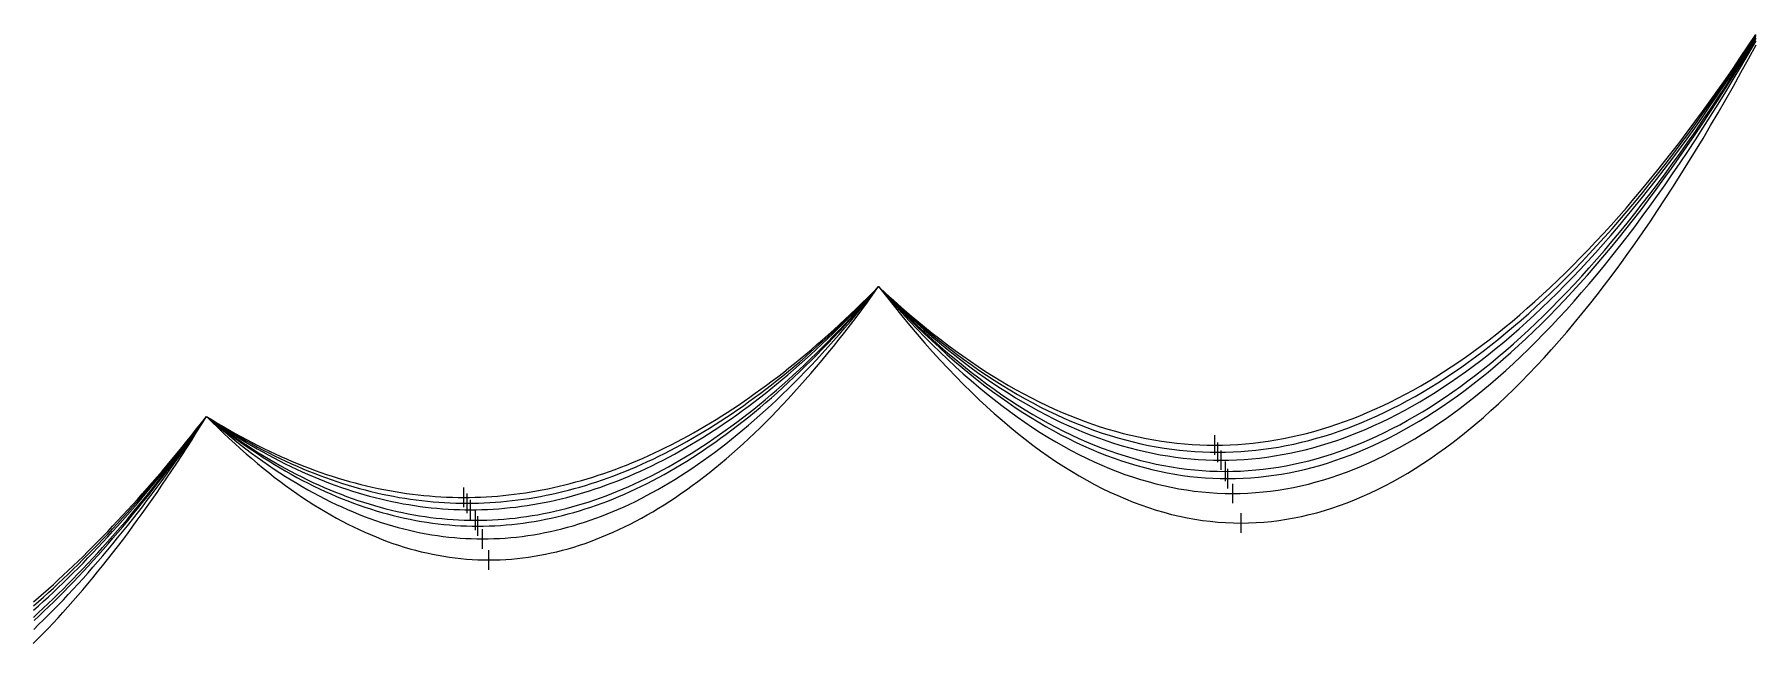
# Model space of a CAD drawing. Header units: metres. Extents: x -87 to 28195, y -4474 to 524.
# Drawn here: x 24665 to 25540, y -3491 to -3181 of the extents above; entities that cross this region are included whole.
import ezdxf

# ---------------------------------------------------------------- set-up
doc = ezdxf.new("R2010")
doc.units = ezdxf.units.M
for name, color, linetype in [('CATENARIES_-10_bare', 7, 'Continuous'), ('CATENARIES_-10_ICE', 7, 'Continuous'), ('CATENARIES_-19_bare', 7, 'Continuous'), ('CATENARIES_-19_HEAVY_ICE', 7, 'Continuous'), ('CATENARIES_0', 7, 'Continuous'), ('CATENARIES_0_ICE', 7, 'Continuous'), ('CATENARIES_50_theoretical', 7, 'Continuous')]:
    doc.layers.add(name, color=color, linetype=linetype)

msp = doc.modelspace()

# ---------------------------------------------------------------- linework, layer by layer
at = {"layer": 'CATENARIES_-10_bare'}
for p, q in [((25268.31, -3398.8), (25268.31, -3388.8)), ((24885.73, -3424.75), (24885.73, -3414.75))]:
    msp.add_line(p, q, dxfattribs=at)
for points in [[(25095.39, -3309.4, 0), (25099.32, -3313.2, 0), (25103.25, -3316.9, 0), (25107.18, -3320.52, 0), (25111.11, -3324.06, 0), (25115.04, -3327.5, 0), (25118.97, -3330.86, 0), (25122.9, -3334.13, 0), (25126.83, -3337.32, 0), (25130.76, -3340.41, 0), (25134.69, -3343.42, 0), (25138.62, -3346.34, 0), (25142.55, -3349.18, 0), (25146.48, -3351.92, 0), (25150.41, -3354.58, 0), (25154.34, -3357.15, 0), (25158.27, -3359.64, 0), (25162.2, -3362.03, 0), (25166.13, -3364.34, 0), (25170.06, -3366.57, 0), (25173.99, -3368.7, 0), (25177.92, -3370.75, 0), (25181.85, -3372.71, 0), (25185.78, -3374.59, 0), (25189.71, -3376.37, 0), (25193.64, -3378.07, 0), (25197.57, -3379.68, 0), (25201.5, -3381.21, 0), (25205.43, -3382.65, 0), (25209.36, -3384, 0), (25213.29, -3385.26, 0), (25217.22, -3386.44, 0), (25221.15, -3387.53, 0), (25225.08, -3388.53, 0), (25229.01, -3389.44, 0), (25232.94, -3390.27, 0), (25236.87, -3391.01, 0), (25240.8, -3391.67, 0), (25244.73, -3392.23, 0), (25248.66, -3392.71, 0), (25252.59, -3393.1, 0), (25256.52, -3393.41, 0), (25260.45, -3393.63, 0), (25264.38, -3393.76, 0), (25268.31, -3393.8, 0), (25272.17, -3393.76, 0), (25276.03, -3393.63, 0), (25279.89, -3393.42, 0), (25283.75, -3393.13, 0), (25287.61, -3392.75, 0), (25291.48, -3392.29, 0), (25295.34, -3391.74, 0), (25299.2, -3391.11, 0), (25303.06, -3390.39, 0), (25306.92, -3389.59, 0), (25310.78, -3388.71, 0), (25314.64, -3387.74, 0), (25318.51, -3386.69, 0), (25322.37, -3385.56, 0), (25326.23, -3384.34, 0), (25330.09, -3383.03, 0), (25333.95, -3381.64, 0), (25337.81, -3380.17, 0), (25341.67, -3378.61, 0), (25345.54, -3376.97, 0), (25349.4, -3375.25, 0), (25353.26, -3373.44, 0), (25357.12, -3371.55, 0), (25360.98, -3369.57, 0), (25364.84, -3367.51, 0), (25368.71, -3365.36, 0), (25372.57, -3363.13, 0), (25376.43, -3360.82, 0), (25380.29, -3358.42, 0), (25384.15, -3355.93, 0), (25388.01, -3353.37, 0), (25391.87, -3350.72, 0), (25395.74, -3347.98, 0), (25399.6, -3345.16, 0), (25403.46, -3342.25, 0), (25407.32, -3339.27, 0), (25411.18, -3336.19, 0), (25415.04, -3333.03, 0), (25418.91, -3329.79, 0), (25422.77, -3326.47, 0), (25426.63, -3323.05, 0), (25430.49, -3319.56, 0), (25434.35, -3315.98, 0), (25438.21, -3312.31, 0), (25442.07, -3308.57, 0), (25445.94, -3304.73, 0), (25449.8, -3300.81, 0), (25453.66, -3296.81, 0), (25457.52, -3292.72, 0), (25461.38, -3288.55, 0), (25465.24, -3284.3, 0), (25469.11, -3279.95, 0), (25472.97, -3275.53, 0), (25476.83, -3271.02, 0), (25480.69, -3266.42, 0), (25484.55, -3261.74, 0), (25488.41, -3256.98, 0), (25492.27, -3252.13, 0), (25496.14, -3247.2, 0), (25500, -3242.18, 0), (25503.86, -3237.07, 0), (25507.72, -3231.89, 0), (25511.58, -3226.61, 0), (25515.44, -3221.25, 0), (25519.3, -3215.81, 0), (25523.17, -3210.28, 0), (25527.03, -3204.67, 0), (25530.89, -3198.97, 0), (25534.75, -3193.19, 0), (25538.61, -3187.32, 0), (25542.47, -3181.37, 0)], [(24752.92, -3375.5, 0), (24755.81, -3377.4, 0), (24758.69, -3379.27, 0), (24761.58, -3381.09, 0), (24764.47, -3382.86, 0), (24767.36, -3384.6, 0), (24770.24, -3386.29, 0), (24773.13, -3387.95, 0), (24776.02, -3389.56, 0), (24778.9, -3391.13, 0), (24781.79, -3392.65, 0), (24784.68, -3394.14, 0), (24787.57, -3395.58, 0), (24790.45, -3396.98, 0), (24793.34, -3398.34, 0), (24796.23, -3399.66, 0), (24799.11, -3400.93, 0), (24802, -3402.17, 0), (24804.89, -3403.36, 0), (24807.77, -3404.51, 0), (24810.66, -3405.62, 0), (24813.55, -3406.68, 0), (24816.44, -3407.71, 0), (24819.32, -3408.69, 0), (24822.21, -3409.63, 0), (24825.1, -3410.53, 0), (24827.98, -3411.39, 0), (24830.87, -3412.2, 0), (24833.76, -3412.98, 0), (24836.65, -3413.71, 0), (24839.53, -3414.4, 0), (24842.42, -3415.05, 0), (24845.31, -3415.65, 0), (24848.19, -3416.22, 0), (24851.08, -3416.74, 0), (24853.97, -3417.22, 0), (24856.86, -3417.66, 0), (24859.74, -3418.06, 0), (24862.63, -3418.41, 0), (24865.52, -3418.73, 0), (24868.4, -3419, 0), (24871.29, -3419.23, 0), (24874.18, -3419.42, 0), (24877.06, -3419.56, 0), (24879.95, -3419.67, 0), (24882.84, -3419.73, 0), (24885.73, -3419.75, 0), (24888.6, -3419.73, 0), (24891.47, -3419.67, 0), (24894.34, -3419.57, 0), (24897.21, -3419.42, 0), (24900.09, -3419.23, 0), (24902.96, -3419.01, 0), (24905.83, -3418.74, 0), (24908.7, -3418.43, 0), (24911.58, -3418.08, 0), (24914.45, -3417.68, 0), (24917.32, -3417.25, 0), (24920.19, -3416.77, 0), (24923.06, -3416.26, 0), (24925.94, -3415.7, 0), (24928.81, -3415.1, 0), (24931.68, -3414.46, 0), (24934.55, -3413.77, 0), (24937.42, -3413.05, 0), (24940.3, -3412.28, 0), (24943.17, -3411.48, 0), (24946.04, -3410.63, 0), (24948.91, -3409.74, 0), (24951.78, -3408.81, 0), (24954.66, -3407.83, 0), (24957.53, -3406.82, 0), (24960.4, -3405.76, 0), (24963.27, -3404.67, 0), (24966.15, -3403.53, 0), (24969.02, -3402.35, 0), (24971.89, -3401.13, 0), (24974.76, -3399.87, 0), (24977.63, -3398.56, 0), (24980.51, -3397.22, 0), (24983.38, -3395.83, 0), (24986.25, -3394.4, 0), (24989.12, -3392.93, 0), (24991.99, -3391.42, 0), (24994.87, -3389.87, 0), (24997.74, -3388.28, 0), (25000.61, -3386.64, 0), (25003.48, -3384.96, 0), (25006.35, -3383.25, 0), (25009.23, -3381.49, 0), (25012.1, -3379.68, 0), (25014.97, -3377.84, 0), (25017.84, -3375.96, 0), (25020.72, -3374.03, 0), (25023.59, -3372.07, 0), (25026.46, -3370.06, 0), (25029.33, -3368.01, 0), (25032.2, -3365.92, 0), (25035.08, -3363.78, 0), (25037.95, -3361.61, 0), (25040.82, -3359.39, 0), (25043.69, -3357.14, 0), (25046.56, -3354.84, 0), (25049.44, -3352.5, 0), (25052.31, -3350.11, 0), (25055.18, -3347.69, 0), (25058.05, -3345.23, 0), (25060.92, -3342.72, 0), (25063.8, -3340.17, 0), (25066.67, -3337.58, 0), (25069.54, -3334.95, 0), (25072.41, -3332.28, 0), (25075.29, -3329.56, 0), (25078.16, -3326.81, 0), (25081.03, -3324.01, 0), (25083.9, -3321.17, 0), (25086.77, -3318.29, 0), (25089.65, -3315.37, 0), (25092.52, -3312.41, 0), (25095.39, -3309.4, 0)], [(24664.79, -3471.99, 0), (24667.31, -3469.77, 0), (24669.82, -3467.53, 0), (24672.34, -3465.25, 0), (24674.86, -3462.94, 0), (24677.38, -3460.6, 0), (24679.9, -3458.23, 0), (24682.41, -3455.82, 0), (24684.93, -3453.39, 0), (24687.45, -3450.92, 0), (24689.97, -3448.42, 0), (24692.49, -3445.88, 0), (24695.01, -3443.32, 0), (24697.52, -3440.72, 0), (24700.04, -3438.09, 0), (24702.56, -3435.43, 0), (24705.08, -3432.74, 0), (24707.6, -3430.02, 0), (24710.11, -3427.26, 0), (24712.63, -3424.47, 0), (24715.15, -3421.65, 0), (24717.67, -3418.8, 0), (24720.19, -3415.91, 0), (24722.7, -3413, 0), (24725.22, -3410.05, 0), (24727.74, -3407.07, 0), (24730.26, -3404.06, 0), (24732.78, -3401.01, 0), (24735.29, -3397.93, 0), (24737.81, -3394.83, 0), (24740.33, -3391.68, 0), (24742.85, -3388.51, 0), (24745.37, -3385.31, 0), (24747.88, -3382.07, 0), (24750.4, -3378.8, 0), (24752.92, -3375.5, 0)]]:
    msp.add_polyline3d(points, dxfattribs=at)
at = {"layer": 'CATENARIES_-10_ICE'}
for p, q in [((25272.06, -3408.53), (25272.06, -3398.53)), ((24889.95, -3433.42), (24889.95, -3423.42))]:
    msp.add_line(p, q, dxfattribs=at)
for points in [[(25095.39, -3309.4, 0), (25099.32, -3313.54, 0), (25103.24, -3317.59, 0), (25107.17, -3321.54, 0), (25111.09, -3325.4, 0), (25115.02, -3329.17, 0), (25118.95, -3332.84, 0), (25122.87, -3336.43, 0), (25126.8, -3339.91, 0), (25130.72, -3343.31, 0), (25134.65, -3346.61, 0), (25138.58, -3349.82, 0), (25142.5, -3352.93, 0), (25146.43, -3355.95, 0), (25150.35, -3358.88, 0), (25154.28, -3361.72, 0), (25158.2, -3364.46, 0), (25162.13, -3367.11, 0), (25166.06, -3369.66, 0), (25169.98, -3372.13, 0), (25173.91, -3374.5, 0), (25177.83, -3376.77, 0), (25181.76, -3378.96, 0), (25185.69, -3381.05, 0), (25189.61, -3383.05, 0), (25193.54, -3384.95, 0), (25197.46, -3386.76, 0), (25201.39, -3388.48, 0), (25205.32, -3390.11, 0), (25209.24, -3391.64, 0), (25213.17, -3393.08, 0), (25217.09, -3394.43, 0), (25221.02, -3395.68, 0), (25224.95, -3396.84, 0), (25228.87, -3397.91, 0), (25232.8, -3398.89, 0), (25236.72, -3399.77, 0), (25240.65, -3400.56, 0), (25244.58, -3401.26, 0), (25248.5, -3401.86, 0), (25252.43, -3402.37, 0), (25256.35, -3402.79, 0), (25260.28, -3403.11, 0), (25264.21, -3403.34, 0), (25268.13, -3403.48, 0), (25272.06, -3403.53, 0), (25275.92, -3403.49, 0), (25279.78, -3403.35, 0), (25283.65, -3403.13, 0), (25287.51, -3402.81, 0), (25291.37, -3402.41, 0), (25295.24, -3401.91, 0), (25299.1, -3401.33, 0), (25302.96, -3400.65, 0), (25306.82, -3399.89, 0), (25310.69, -3399.03, 0), (25314.55, -3398.09, 0), (25318.41, -3397.06, 0), (25322.28, -3395.93, 0), (25326.14, -3394.72, 0), (25330, -3393.41, 0), (25333.87, -3392.02, 0), (25337.73, -3390.53, 0), (25341.59, -3388.96, 0), (25345.45, -3387.3, 0), (25349.32, -3385.54, 0), (25353.18, -3383.7, 0), (25357.04, -3381.76, 0), (25360.91, -3379.74, 0), (25364.77, -3377.62, 0), (25368.63, -3375.42, 0), (25372.5, -3373.13, 0), (25376.36, -3370.74, 0), (25380.22, -3368.27, 0), (25384.08, -3365.7, 0), (25387.95, -3363.05, 0), (25391.81, -3360.3, 0), (25395.67, -3357.47, 0), (25399.54, -3354.54, 0), (25403.4, -3351.53, 0), (25407.26, -3348.42, 0), (25411.13, -3345.22, 0), (25414.99, -3341.94, 0), (25418.85, -3338.56, 0), (25422.71, -3335.09, 0), (25426.58, -3331.54, 0), (25430.44, -3327.89, 0), (25434.3, -3324.15, 0), (25438.17, -3320.32, 0), (25442.03, -3316.4, 0), (25445.89, -3312.4, 0), (25449.76, -3308.3, 0), (25453.62, -3304.11, 0), (25457.48, -3299.83, 0), (25461.34, -3295.46, 0), (25465.21, -3290.99, 0), (25469.07, -3286.44, 0), (25472.93, -3281.8, 0), (25476.8, -3277.07, 0), (25480.66, -3272.24, 0), (25484.52, -3267.33, 0), (25488.39, -3262.32, 0), (25492.25, -3257.23, 0), (25496.11, -3252.04, 0), (25499.97, -3246.77, 0), (25503.84, -3241.4, 0), (25507.7, -3235.94, 0), (25511.56, -3230.39, 0), (25515.43, -3224.75, 0), (25519.29, -3219.02, 0), (25523.15, -3213.2, 0), (25527.02, -3207.28, 0), (25530.88, -3201.28, 0), (25534.74, -3195.18, 0), (25538.6, -3189, 0), (25542.47, -3182.72, 0)], [(24752.92, -3375.5, 0), (24755.77, -3377.68, 0), (24758.63, -3379.82, 0), (24761.48, -3381.91, 0), (24764.34, -3383.96, 0), (24767.19, -3385.96, 0), (24770.05, -3387.91, 0), (24772.9, -3389.81, 0), (24775.76, -3391.68, 0), (24778.61, -3393.49, 0), (24781.47, -3395.26, 0), (24784.32, -3396.98, 0), (24787.18, -3398.66, 0), (24790.03, -3400.29, 0), (24792.89, -3401.88, 0), (24795.74, -3403.41, 0), (24798.6, -3404.91, 0), (24801.45, -3406.35, 0), (24804.31, -3407.75, 0), (24807.16, -3409.11, 0), (24810.02, -3410.42, 0), (24812.87, -3411.68, 0), (24815.73, -3412.9, 0), (24818.58, -3414.07, 0), (24821.44, -3415.2, 0), (24824.29, -3416.27, 0), (24827.15, -3417.31, 0), (24830, -3418.3, 0), (24832.85, -3419.24, 0), (24835.71, -3420.13, 0), (24838.56, -3420.98, 0), (24841.42, -3421.79, 0), (24844.27, -3422.54, 0), (24847.13, -3423.26, 0), (24849.98, -3423.92, 0), (24852.84, -3424.54, 0), (24855.69, -3425.11, 0), (24858.55, -3425.64, 0), (24861.4, -3426.13, 0), (24864.26, -3426.56, 0), (24867.11, -3426.95, 0), (24869.97, -3427.3, 0), (24872.82, -3427.59, 0), (24875.68, -3427.85, 0), (24878.53, -3428.05, 0), (24881.39, -3428.21, 0), (24884.24, -3428.33, 0), (24887.1, -3428.4, 0), (24889.95, -3428.42, 0), (24892.84, -3428.4, 0), (24895.74, -3428.33, 0), (24898.63, -3428.21, 0), (24901.53, -3428.04, 0), (24904.42, -3427.83, 0), (24907.31, -3427.57, 0), (24910.21, -3427.27, 0), (24913.1, -3426.91, 0), (24915.99, -3426.51, 0), (24918.89, -3426.06, 0), (24921.78, -3425.57, 0), (24924.67, -3425.02, 0), (24927.57, -3424.44, 0), (24930.46, -3423.8, 0), (24933.35, -3423.11, 0), (24936.25, -3422.38, 0), (24939.14, -3421.6, 0), (24942.03, -3420.78, 0), (24944.93, -3419.91, 0), (24947.82, -3418.99, 0), (24950.71, -3418.02, 0), (24953.61, -3417, 0), (24956.5, -3415.94, 0), (24959.4, -3414.83, 0), (24962.29, -3413.68, 0), (24965.18, -3412.48, 0), (24968.08, -3411.23, 0), (24970.97, -3409.93, 0), (24973.86, -3408.58, 0), (24976.76, -3407.19, 0), (24979.65, -3405.75, 0), (24982.54, -3404.27, 0), (24985.44, -3402.73, 0), (24988.33, -3401.15, 0), (24991.22, -3399.52, 0), (24994.12, -3397.85, 0), (24997.01, -3396.12, 0), (24999.9, -3394.35, 0), (25002.8, -3392.54, 0), (25005.69, -3390.67, 0), (25008.58, -3388.76, 0), (25011.48, -3386.8, 0), (25014.37, -3384.8, 0), (25017.27, -3382.74, 0), (25020.16, -3380.64, 0), (25023.05, -3378.49, 0), (25025.95, -3376.3, 0), (25028.84, -3374.06, 0), (25031.73, -3371.77, 0), (25034.63, -3369.43, 0), (25037.52, -3367.04, 0), (25040.41, -3364.61, 0), (25043.31, -3362.13, 0), (25046.2, -3359.6, 0), (25049.09, -3357.03, 0), (25051.99, -3354.41, 0), (25054.88, -3351.74, 0), (25057.77, -3349.02, 0), (25060.67, -3346.26, 0), (25063.56, -3343.45, 0), (25066.45, -3340.59, 0), (25069.35, -3337.69, 0), (25072.24, -3334.73, 0), (25075.14, -3331.73, 0), (25078.03, -3328.68, 0), (25080.92, -3325.59, 0), (25083.82, -3322.45, 0), (25086.71, -3319.26, 0), (25089.6, -3316.02, 0), (25092.5, -3312.73, 0), (25095.39, -3309.4, 0)], [(24664.68, -3477.88, 0), (24667.2, -3475.56, 0), (24669.73, -3473.22, 0), (24672.25, -3470.83, 0), (24674.77, -3468.41, 0), (24677.29, -3465.95, 0), (24679.81, -3463.46, 0), (24682.33, -3460.93, 0), (24684.85, -3458.37, 0), (24687.37, -3455.77, 0), (24689.89, -3453.13, 0), (24692.41, -3450.46, 0), (24694.94, -3447.75, 0), (24697.46, -3445.01, 0), (24699.98, -3442.22, 0), (24702.5, -3439.41, 0), (24705.02, -3436.56, 0), (24707.54, -3433.67, 0), (24710.06, -3430.74, 0), (24712.58, -3427.78, 0), (24715.1, -3424.78, 0), (24717.63, -3421.75, 0), (24720.15, -3418.68, 0), (24722.67, -3415.58, 0), (24725.19, -3412.44, 0), (24727.71, -3409.26, 0), (24730.23, -3406.05, 0), (24732.75, -3402.8, 0), (24735.27, -3399.51, 0), (24737.79, -3396.19, 0), (24740.31, -3392.83, 0), (24742.84, -3389.44, 0), (24745.36, -3386.01, 0), (24747.88, -3382.54, 0), (24750.4, -3379.04, 0), (24752.92, -3375.5, 0)]]:
    msp.add_polyline3d(points, dxfattribs=at)
at = {"layer": 'CATENARIES_-19_bare'}
for p, q in [((25266.76, -3395.16), (25266.76, -3385.16)), ((24884.01, -3421.77), (24884.01, -3411.77))]:
    msp.add_line(p, q, dxfattribs=at)
for points in [[(25095.39, -3309.4, 0), (25099.28, -3313.03, 0), (25103.18, -3316.58, 0), (25107.07, -3320.04, 0), (25110.97, -3323.42, 0), (25114.86, -3326.72, 0), (25118.76, -3329.93, 0), (25122.65, -3333.06, 0), (25126.55, -3336.11, 0), (25130.44, -3339.07, 0), (25134.34, -3341.95, 0), (25138.23, -3344.75, 0), (25142.13, -3347.46, 0), (25146.02, -3350.08, 0), (25149.92, -3352.63, 0), (25153.81, -3355.09, 0), (25157.7, -3357.47, 0), (25161.6, -3359.76, 0), (25165.49, -3361.97, 0), (25169.39, -3364.1, 0), (25173.28, -3366.14, 0), (25177.18, -3368.1, 0), (25181.07, -3369.98, 0), (25184.97, -3371.77, 0), (25188.86, -3373.48, 0), (25192.76, -3375.11, 0), (25196.65, -3376.65, 0), (25200.55, -3378.11, 0), (25204.44, -3379.48, 0), (25208.34, -3380.78, 0), (25212.23, -3381.99, 0), (25216.13, -3383.11, 0), (25220.02, -3384.15, 0), (25223.91, -3385.11, 0), (25227.81, -3385.99, 0), (25231.7, -3386.78, 0), (25235.6, -3387.49, 0), (25239.49, -3388.11, 0), (25243.39, -3388.66, 0), (25247.28, -3389.11, 0), (25251.18, -3389.49, 0), (25255.07, -3389.78, 0), (25258.97, -3389.99, 0), (25262.86, -3390.11, 0), (25266.76, -3390.16, 0), (25270.64, -3390.11, 0), (25274.52, -3389.99, 0), (25278.4, -3389.78, 0), (25282.28, -3389.49, 0), (25286.17, -3389.12, 0), (25290.05, -3388.67, 0), (25293.93, -3388.13, 0), (25297.81, -3387.51, 0), (25301.7, -3386.8, 0), (25305.58, -3386.01, 0), (25309.46, -3385.14, 0), (25313.34, -3384.19, 0), (25317.22, -3383.16, 0), (25321.11, -3382.04, 0), (25324.99, -3380.84, 0), (25328.87, -3379.55, 0), (25332.75, -3378.19, 0), (25336.64, -3376.74, 0), (25340.52, -3375.2, 0), (25344.4, -3373.59, 0), (25348.28, -3371.89, 0), (25352.16, -3370.11, 0), (25356.05, -3368.24, 0), (25359.93, -3366.3, 0), (25363.81, -3364.27, 0), (25367.69, -3362.15, 0), (25371.58, -3359.96, 0), (25375.46, -3357.68, 0), (25379.34, -3355.32, 0), (25383.22, -3352.87, 0), (25387.1, -3350.34, 0), (25390.99, -3347.73, 0), (25394.87, -3345.04, 0), (25398.75, -3342.26, 0), (25402.63, -3339.4, 0), (25406.51, -3336.46, 0), (25410.4, -3333.43, 0), (25414.28, -3330.32, 0), (25418.16, -3327.13, 0), (25422.04, -3323.85, 0), (25425.93, -3320.49, 0), (25429.81, -3317.05, 0), (25433.69, -3313.53, 0), (25437.57, -3309.92, 0), (25441.45, -3306.23, 0), (25445.34, -3302.45, 0), (25449.22, -3298.59, 0), (25453.1, -3294.65, 0), (25456.98, -3290.63, 0), (25460.87, -3286.52, 0), (25464.75, -3282.33, 0), (25468.63, -3278.06, 0), (25472.51, -3273.7, 0), (25476.39, -3269.26, 0), (25480.28, -3264.73, 0), (25484.16, -3260.12, 0), (25488.04, -3255.43, 0), (25491.92, -3250.66, 0), (25495.81, -3245.8, 0), (25499.69, -3240.86, 0), (25503.57, -3235.83, 0), (25507.45, -3230.73, 0), (25511.33, -3225.53, 0), (25515.22, -3220.26, 0), (25519.1, -3214.9, 0), (25522.98, -3209.45, 0), (25526.86, -3203.93, 0), (25530.74, -3198.32, 0), (25534.63, -3192.62, 0), (25538.51, -3186.85, 0), (25542.39, -3180.98, 0)], [(24752.92, -3375.5, 0), (24755.83, -3377.31, 0), (24758.75, -3379.09, 0), (24761.66, -3380.82, 0), (24764.57, -3382.51, 0), (24767.49, -3384.16, 0), (24770.4, -3385.77, 0), (24773.31, -3387.34, 0), (24776.22, -3388.87, 0), (24779.14, -3390.36, 0), (24782.05, -3391.81, 0), (24784.96, -3393.21, 0), (24787.88, -3394.58, 0), (24790.79, -3395.9, 0), (24793.7, -3397.19, 0), (24796.62, -3398.43, 0), (24799.53, -3399.63, 0), (24802.44, -3400.8, 0), (24805.35, -3401.92, 0), (24808.27, -3403, 0), (24811.18, -3404.04, 0), (24814.09, -3405.03, 0), (24817.01, -3405.99, 0), (24819.92, -3406.91, 0), (24822.83, -3407.79, 0), (24825.75, -3408.62, 0), (24828.66, -3409.42, 0), (24831.57, -3410.17, 0), (24834.49, -3410.88, 0), (24837.4, -3411.55, 0), (24840.31, -3412.19, 0), (24843.22, -3412.78, 0), (24846.14, -3413.33, 0), (24849.05, -3413.84, 0), (24851.96, -3414.31, 0), (24854.88, -3414.73, 0), (24857.79, -3415.12, 0), (24860.7, -3415.47, 0), (24863.62, -3415.77, 0), (24866.53, -3416.04, 0), (24869.44, -3416.26, 0), (24872.36, -3416.44, 0), (24875.27, -3416.59, 0), (24878.18, -3416.69, 0), (24881.09, -3416.75, 0), (24884.01, -3416.77, 0), (24886.86, -3416.75, 0), (24889.72, -3416.69, 0), (24892.58, -3416.59, 0), (24895.43, -3416.46, 0), (24898.29, -3416.28, 0), (24901.15, -3416.07, 0), (24904, -3415.81, 0), (24906.86, -3415.52, 0), (24909.72, -3415.18, 0), (24912.57, -3414.81, 0), (24915.43, -3414.4, 0), (24918.29, -3413.95, 0), (24921.14, -3413.46, 0), (24924, -3412.93, 0), (24926.86, -3412.36, 0), (24929.71, -3411.76, 0), (24932.57, -3411.11, 0), (24935.42, -3410.42, 0), (24938.28, -3409.7, 0), (24941.14, -3408.93, 0), (24943.99, -3408.13, 0), (24946.85, -3407.29, 0), (24949.71, -3406.41, 0), (24952.56, -3405.49, 0), (24955.42, -3404.53, 0), (24958.28, -3403.53, 0), (24961.13, -3402.49, 0), (24963.99, -3401.41, 0), (24966.85, -3400.29, 0), (24969.7, -3399.14, 0), (24972.56, -3397.94, 0), (24975.42, -3396.71, 0), (24978.27, -3395.43, 0), (24981.13, -3394.12, 0), (24983.99, -3392.77, 0), (24986.84, -3391.38, 0), (24989.7, -3389.95, 0), (24992.56, -3388.48, 0), (24995.41, -3386.97, 0), (24998.27, -3385.42, 0), (25001.12, -3383.83, 0), (25003.98, -3382.2, 0), (25006.84, -3380.54, 0), (25009.69, -3378.83, 0), (25012.55, -3377.09, 0), (25015.41, -3375.3, 0), (25018.26, -3373.48, 0), (25021.12, -3371.62, 0), (25023.98, -3369.72, 0), (25026.83, -3367.77, 0), (25029.69, -3365.79, 0), (25032.55, -3363.77, 0), (25035.4, -3361.72, 0), (25038.26, -3359.62, 0), (25041.12, -3357.48, 0), (25043.97, -3355.3, 0), (25046.83, -3353.09, 0), (25049.69, -3350.83, 0), (25052.54, -3348.54, 0), (25055.4, -3346.2, 0), (25058.26, -3343.83, 0), (25061.11, -3341.42, 0), (25063.97, -3338.97, 0), (25066.82, -3336.48, 0), (25069.68, -3333.95, 0), (25072.54, -3331.38, 0), (25075.39, -3328.77, 0), (25078.25, -3326.12, 0), (25081.11, -3323.43, 0), (25083.96, -3320.7, 0), (25086.82, -3317.94, 0), (25089.68, -3315.13, 0), (25092.53, -3312.28, 0), (25095.39, -3309.4, 0)], [(24664.8, -3469.97, 0), (24667.32, -3467.79, 0), (24669.84, -3465.58, 0), (24672.35, -3463.34, 0), (24674.87, -3461.07, 0), (24677.39, -3458.77, 0), (24679.91, -3456.44, 0), (24682.42, -3454.07, 0), (24684.94, -3451.68, 0), (24687.46, -3449.26, 0), (24689.98, -3446.8, 0), (24692.5, -3444.32, 0), (24695.01, -3441.8, 0), (24697.53, -3439.26, 0), (24700.05, -3436.68, 0), (24702.57, -3434.07, 0), (24705.08, -3431.44, 0), (24707.6, -3428.77, 0), (24710.12, -3426.07, 0), (24712.64, -3423.34, 0), (24715.15, -3420.58, 0), (24717.67, -3417.79, 0), (24720.19, -3414.97, 0), (24722.71, -3412.11, 0), (24725.23, -3409.23, 0), (24727.74, -3406.32, 0), (24730.26, -3403.37, 0), (24732.78, -3400.4, 0), (24735.3, -3397.4, 0), (24737.81, -3394.36, 0), (24740.33, -3391.29, 0), (24742.85, -3388.2, 0), (24745.37, -3385.07, 0), (24747.88, -3381.91, 0), (24750.4, -3378.72, 0), (24752.92, -3375.5, 0)]]:
    msp.add_polyline3d(points, dxfattribs=at)
at = {"layer": 'CATENARIES_-19_HEAVY_ICE'}
for p, q in [((25275.81, -3419.78), (25275.81, -3409.78)), ((24893.58, -3442.88), (24893.58, -3432.88))]:
    msp.add_line(p, q, dxfattribs=at)
for points in [[(25095.39, -3309.4, 0), (25099.31, -3313.94, 0), (25103.23, -3318.37, 0), (25107.16, -3322.71, 0), (25111.08, -3326.95, 0), (25115, -3331.08, 0), (25118.92, -3335.12, 0), (25122.84, -3339.06, 0), (25126.77, -3342.89, 0), (25130.69, -3346.63, 0), (25134.61, -3350.27, 0), (25138.53, -3353.8, 0), (25142.46, -3357.24, 0), (25146.38, -3360.58, 0), (25150.3, -3363.81, 0), (25154.22, -3366.95, 0), (25158.14, -3369.99, 0), (25162.07, -3372.92, 0), (25165.99, -3375.76, 0), (25169.91, -3378.5, 0), (25173.83, -3381.14, 0), (25177.75, -3383.68, 0), (25181.68, -3386.12, 0), (25185.6, -3388.46, 0), (25189.52, -3390.7, 0), (25193.44, -3392.84, 0), (25197.37, -3394.88, 0), (25201.29, -3396.82, 0), (25205.21, -3398.66, 0), (25209.13, -3400.4, 0), (25213.05, -3402.04, 0), (25216.98, -3403.58, 0), (25220.9, -3405.03, 0), (25224.82, -3406.37, 0), (25228.74, -3407.61, 0), (25232.66, -3408.76, 0), (25236.59, -3409.8, 0), (25240.51, -3410.75, 0), (25244.43, -3411.59, 0), (25248.35, -3412.34, 0), (25252.27, -3412.99, 0), (25256.2, -3413.54, 0), (25260.12, -3413.98, 0), (25264.04, -3414.33, 0), (25267.96, -3414.58, 0), (25271.89, -3414.73, 0), (25275.81, -3414.78, 0), (25279.67, -3414.73, 0), (25283.54, -3414.59, 0), (25287.4, -3414.34, 0), (25291.27, -3414.01, 0), (25295.13, -3413.57, 0), (25298.99, -3413.04, 0), (25302.86, -3412.41, 0), (25306.72, -3411.69, 0), (25310.59, -3410.87, 0), (25314.45, -3409.95, 0), (25318.32, -3408.93, 0), (25322.18, -3407.82, 0), (25326.05, -3406.62, 0), (25329.91, -3405.31, 0), (25333.78, -3403.91, 0), (25337.64, -3402.41, 0), (25341.5, -3400.82, 0), (25345.37, -3399.13, 0), (25349.23, -3397.34, 0), (25353.1, -3395.46, 0), (25356.96, -3393.48, 0), (25360.83, -3391.4, 0), (25364.69, -3389.22, 0), (25368.56, -3386.95, 0), (25372.42, -3384.58, 0), (25376.29, -3382.12, 0), (25380.15, -3379.56, 0), (25384.02, -3376.9, 0), (25387.88, -3374.14, 0), (25391.74, -3371.29, 0), (25395.61, -3368.34, 0), (25399.47, -3365.3, 0), (25403.34, -3362.16, 0), (25407.2, -3358.92, 0), (25411.07, -3355.58, 0), (25414.93, -3352.15, 0), (25418.8, -3348.62, 0), (25422.66, -3344.99, 0), (25426.53, -3341.26, 0), (25430.39, -3337.44, 0), (25434.25, -3333.52, 0), (25438.12, -3329.51, 0), (25441.98, -3325.4, 0), (25445.85, -3321.19, 0), (25449.71, -3316.88, 0), (25453.58, -3312.47, 0), (25457.44, -3307.97, 0), (25461.31, -3303.37, 0), (25465.17, -3298.68, 0), (25469.04, -3293.88, 0), (25472.9, -3288.99, 0), (25476.76, -3284.01, 0), (25480.63, -3278.92, 0), (25484.49, -3273.74, 0), (25488.36, -3268.46, 0), (25492.22, -3263.08, 0), (25496.09, -3257.6, 0), (25499.95, -3252.03, 0), (25503.82, -3246.36, 0), (25507.68, -3240.59, 0), (25511.55, -3234.72, 0), (25515.41, -3228.76, 0), (25519.27, -3222.7, 0), (25523.14, -3216.54, 0), (25527, -3210.28, 0), (25530.87, -3203.93, 0), (25534.73, -3197.48, 0), (25538.6, -3190.92, 0), (25542.46, -3184.28, 0)], [(24752.92, -3375.5, 0), (24755.79, -3378.02, 0), (24758.66, -3380.49, 0), (24761.53, -3382.91, 0), (24764.4, -3385.27, 0), (24767.27, -3387.59, 0), (24770.14, -3389.85, 0), (24773.01, -3392.06, 0), (24775.89, -3394.21, 0), (24778.76, -3396.32, 0), (24781.63, -3398.37, 0), (24784.5, -3400.37, 0), (24787.37, -3402.32, 0), (24790.24, -3404.22, 0), (24793.11, -3406.06, 0), (24795.98, -3407.86, 0), (24798.85, -3409.6, 0), (24801.72, -3411.28, 0), (24804.59, -3412.92, 0), (24807.46, -3414.51, 0), (24810.33, -3416.04, 0), (24813.2, -3417.52, 0), (24816.08, -3418.95, 0), (24818.95, -3420.32, 0), (24821.82, -3421.65, 0), (24824.69, -3422.92, 0), (24827.56, -3424.14, 0), (24830.43, -3425.31, 0), (24833.3, -3426.43, 0), (24836.17, -3427.49, 0), (24839.04, -3428.5, 0), (24841.91, -3429.47, 0), (24844.78, -3430.37, 0), (24847.65, -3431.23, 0), (24850.52, -3432.04, 0), (24853.39, -3432.79, 0), (24856.27, -3433.49, 0), (24859.14, -3434.14, 0), (24862.01, -3434.74, 0), (24864.88, -3435.28, 0), (24867.75, -3435.78, 0), (24870.62, -3436.22, 0), (24873.49, -3436.61, 0), (24876.36, -3436.94, 0), (24879.23, -3437.23, 0), (24882.1, -3437.46, 0), (24884.97, -3437.64, 0), (24887.84, -3437.77, 0), (24890.71, -3437.85, 0), (24893.58, -3437.88, 0), (24896.47, -3437.85, 0), (24899.35, -3437.77, 0), (24902.23, -3437.64, 0), (24905.12, -3437.46, 0), (24908, -3437.22, 0), (24910.88, -3436.94, 0), (24913.77, -3436.6, 0), (24916.65, -3436.2, 0), (24919.53, -3435.76, 0), (24922.41, -3435.26, 0), (24925.3, -3434.71, 0), (24928.18, -3434.11, 0), (24931.06, -3433.45, 0), (24933.95, -3432.75, 0), (24936.83, -3431.99, 0), (24939.71, -3431.17, 0), (24942.59, -3430.31, 0), (24945.48, -3429.39, 0), (24948.36, -3428.42, 0), (24951.24, -3427.4, 0), (24954.13, -3426.33, 0), (24957.01, -3425.2, 0), (24959.89, -3424.02, 0), (24962.78, -3422.79, 0), (24965.66, -3421.51, 0), (24968.54, -3420.17, 0), (24971.42, -3418.79, 0), (24974.31, -3417.35, 0), (24977.19, -3415.85, 0), (24980.07, -3414.31, 0), (24982.96, -3412.71, 0), (24985.84, -3411.06, 0), (24988.72, -3409.35, 0), (24991.6, -3407.6, 0), (24994.49, -3405.79, 0), (24997.37, -3403.93, 0), (25000.25, -3402.02, 0), (25003.14, -3400.05, 0), (25006.02, -3398.03, 0), (25008.9, -3395.96, 0), (25011.78, -3393.84, 0), (25014.67, -3391.67, 0), (25017.55, -3389.44, 0), (25020.43, -3387.16, 0), (25023.32, -3384.82, 0), (25026.2, -3382.44, 0), (25029.08, -3380, 0), (25031.97, -3377.51, 0), (25034.85, -3374.97, 0), (25037.73, -3372.37, 0), (25040.61, -3369.72, 0), (25043.5, -3367.02, 0), (25046.38, -3364.27, 0), (25049.26, -3361.46, 0), (25052.15, -3358.6, 0), (25055.03, -3355.69, 0), (25057.91, -3352.73, 0), (25060.79, -3349.71, 0), (25063.68, -3346.64, 0), (25066.56, -3343.52, 0), (25069.44, -3340.35, 0), (25072.33, -3337.12, 0), (25075.21, -3333.84, 0), (25078.09, -3330.5, 0), (25080.98, -3327.12, 0), (25083.86, -3323.68, 0), (25086.74, -3320.19, 0), (25089.62, -3316.65, 0), (25092.51, -3313.05, 0), (25095.39, -3309.4, 0)], [(24664.86, -3483.97, 0), (24667.38, -3481.56, 0), (24669.89, -3479.1, 0), (24672.41, -3476.6, 0), (24674.93, -3474.07, 0), (24677.44, -3471.49, 0), (24679.96, -3468.87, 0), (24682.47, -3466.21, 0), (24684.99, -3463.52, 0), (24687.51, -3460.78, 0), (24690.02, -3458, 0), (24692.54, -3455.18, 0), (24695.05, -3452.33, 0), (24697.57, -3449.43, 0), (24700.09, -3446.49, 0), (24702.6, -3443.51, 0), (24705.12, -3440.49, 0), (24707.63, -3437.43, 0), (24710.15, -3434.34, 0), (24712.67, -3431.2, 0), (24715.18, -3428.02, 0), (24717.7, -3424.8, 0), (24720.21, -3421.54, 0), (24722.73, -3418.24, 0), (24725.24, -3414.9, 0), (24727.76, -3411.52, 0), (24730.28, -3408.1, 0), (24732.79, -3404.64, 0), (24735.31, -3401.14, 0), (24737.82, -3397.59, 0), (24740.34, -3394.01, 0), (24742.86, -3390.39, 0), (24745.37, -3386.73, 0), (24747.89, -3383.03, 0), (24750.4, -3379.28, 0), (24752.92, -3375.5, 0)]]:
    msp.add_polyline3d(points, dxfattribs=at)
at = {"layer": 'CATENARIES_0'}
for p, q in [((25269.92, -3402.81), (25269.92, -3392.81)), ((24887.47, -3428.07), (24887.47, -3418.07))]:
    msp.add_line(p, q, dxfattribs=at)
for points in [[(25095.39, -3309.4, 0), (25099.27, -3313.29, 0), (25103.15, -3317.09, 0), (25107.03, -3320.8, 0), (25110.9, -3324.43, 0), (25114.78, -3327.97, 0), (25118.66, -3331.42, 0), (25122.54, -3334.78, 0), (25126.42, -3338.06, 0), (25130.3, -3341.25, 0), (25134.17, -3344.35, 0), (25138.05, -3347.36, 0), (25141.93, -3350.28, 0), (25145.81, -3353.12, 0), (25149.69, -3355.87, 0), (25153.57, -3358.54, 0), (25157.44, -3361.11, 0), (25161.32, -3363.6, 0), (25165.2, -3366, 0), (25169.08, -3368.31, 0), (25172.96, -3370.54, 0), (25176.84, -3372.68, 0), (25180.71, -3374.73, 0), (25184.59, -3376.69, 0), (25188.47, -3378.57, 0), (25192.35, -3380.36, 0), (25196.23, -3382.06, 0), (25200.11, -3383.68, 0), (25203.98, -3385.2, 0), (25207.86, -3386.64, 0), (25211.74, -3388, 0), (25215.62, -3389.26, 0), (25219.5, -3390.44, 0), (25223.38, -3391.53, 0), (25227.25, -3392.53, 0), (25231.13, -3393.45, 0), (25235.01, -3394.28, 0), (25238.89, -3395.02, 0), (25242.77, -3395.67, 0), (25246.65, -3396.24, 0), (25250.52, -3396.72, 0), (25254.4, -3397.11, 0), (25258.28, -3397.42, 0), (25262.16, -3397.64, 0), (25266.04, -3397.77, 0), (25269.92, -3397.81, 0), (25273.81, -3397.77, 0), (25277.7, -3397.64, 0), (25281.59, -3397.42, 0), (25285.48, -3397.11, 0), (25289.38, -3396.71, 0), (25293.27, -3396.23, 0), (25297.16, -3395.66, 0), (25301.05, -3395, 0), (25304.94, -3394.25, 0), (25308.84, -3393.42, 0), (25312.73, -3392.5, 0), (25316.62, -3391.49, 0), (25320.51, -3390.39, 0), (25324.4, -3389.2, 0), (25328.3, -3387.93, 0), (25332.19, -3386.56, 0), (25336.08, -3385.11, 0), (25339.97, -3383.58, 0), (25343.86, -3381.95, 0), (25347.76, -3380.24, 0), (25351.65, -3378.44, 0), (25355.54, -3376.55, 0), (25359.43, -3374.57, 0), (25363.32, -3372.5, 0), (25367.22, -3370.35, 0), (25371.11, -3368.11, 0), (25375, -3365.78, 0), (25378.89, -3363.36, 0), (25382.78, -3360.85, 0), (25386.67, -3358.26, 0), (25390.57, -3355.58, 0), (25394.46, -3352.81, 0), (25398.35, -3349.95, 0), (25402.24, -3347.01, 0), (25406.13, -3343.97, 0), (25410.03, -3340.85, 0), (25413.92, -3337.64, 0), (25417.81, -3334.34, 0), (25421.7, -3330.95, 0), (25425.59, -3327.48, 0), (25429.49, -3323.92, 0), (25433.38, -3320.26, 0), (25437.27, -3316.52, 0), (25441.16, -3312.7, 0), (25445.05, -3308.78, 0), (25448.95, -3304.78, 0), (25452.84, -3300.68, 0), (25456.73, -3296.5, 0), (25460.62, -3292.23, 0), (25464.51, -3287.87, 0), (25468.41, -3283.43, 0), (25472.3, -3278.89, 0), (25476.19, -3274.27, 0), (25480.08, -3269.56, 0), (25483.97, -3264.76, 0), (25487.87, -3259.87, 0), (25491.76, -3254.89, 0), (25495.65, -3249.83, 0), (25499.54, -3244.67, 0), (25503.43, -3239.43, 0), (25507.32, -3234.1, 0), (25511.22, -3228.68, 0), (25515.11, -3223.17, 0), (25519, -3217.57, 0), (25522.89, -3211.88, 0), (25526.78, -3206.11, 0), (25530.68, -3200.24, 0), (25534.57, -3194.29, 0), (25538.46, -3188.25, 0), (25542.35, -3182.11, 0)], [(24752.92, -3375.5, 0), (24755.78, -3377.5, 0), (24758.65, -3379.46, 0), (24761.51, -3381.38, 0), (24764.37, -3383.26, 0), (24767.23, -3385.09, 0), (24770.1, -3386.87, 0), (24772.96, -3388.62, 0), (24775.82, -3390.32, 0), (24778.68, -3391.98, 0), (24781.55, -3393.6, 0), (24784.41, -3395.17, 0), (24787.27, -3396.7, 0), (24790.14, -3398.18, 0), (24793, -3399.63, 0), (24795.86, -3401.03, 0), (24798.72, -3402.38, 0), (24801.59, -3403.7, 0), (24804.45, -3404.97, 0), (24807.31, -3406.19, 0), (24810.17, -3407.38, 0), (24813.04, -3408.52, 0), (24815.9, -3409.62, 0), (24818.76, -3410.67, 0), (24821.63, -3411.68, 0), (24824.49, -3412.65, 0), (24827.35, -3413.58, 0), (24830.21, -3414.46, 0), (24833.08, -3415.3, 0), (24835.94, -3416.1, 0), (24838.8, -3416.85, 0), (24841.66, -3417.56, 0), (24844.53, -3418.23, 0), (24847.39, -3418.85, 0), (24850.25, -3419.44, 0), (24853.12, -3419.97, 0), (24855.98, -3420.47, 0), (24858.84, -3420.92, 0), (24861.7, -3421.33, 0), (24864.57, -3421.7, 0), (24867.43, -3422.02, 0), (24870.29, -3422.3, 0), (24873.15, -3422.54, 0), (24876.02, -3422.73, 0), (24878.88, -3422.88, 0), (24881.74, -3422.99, 0), (24884.61, -3423.05, 0), (24887.47, -3423.07, 0), (24890.36, -3423.05, 0), (24893.24, -3422.99, 0), (24896.13, -3422.88, 0), (24899.02, -3422.72, 0), (24901.91, -3422.53, 0), (24904.8, -3422.28, 0), (24907.68, -3422, 0), (24910.57, -3421.67, 0), (24913.46, -3421.3, 0), (24916.35, -3420.88, 0), (24919.23, -3420.42, 0), (24922.12, -3419.92, 0), (24925.01, -3419.37, 0), (24927.9, -3418.78, 0), (24930.79, -3418.14, 0), (24933.67, -3417.47, 0), (24936.56, -3416.74, 0), (24939.45, -3415.98, 0), (24942.34, -3415.16, 0), (24945.22, -3414.31, 0), (24948.11, -3413.41, 0), (24951, -3412.47, 0), (24953.89, -3411.48, 0), (24956.78, -3410.45, 0), (24959.66, -3409.38, 0), (24962.55, -3408.26, 0), (24965.44, -3407.1, 0), (24968.33, -3405.9, 0), (24971.21, -3404.65, 0), (24974.1, -3403.35, 0), (24976.99, -3402.02, 0), (24979.88, -3400.64, 0), (24982.77, -3399.21, 0), (24985.65, -3397.74, 0), (24988.54, -3396.23, 0), (24991.43, -3394.68, 0), (24994.32, -3393.08, 0), (24997.2, -3391.43, 0), (25000.09, -3389.74, 0), (25002.98, -3388.01, 0), (25005.87, -3386.24, 0), (25008.76, -3384.42, 0), (25011.64, -3382.55, 0), (25014.53, -3380.65, 0), (25017.42, -3378.7, 0), (25020.31, -3376.7, 0), (25023.19, -3374.66, 0), (25026.08, -3372.58, 0), (25028.97, -3370.45, 0), (25031.86, -3368.28, 0), (25034.75, -3366.07, 0), (25037.63, -3363.81, 0), (25040.52, -3361.51, 0), (25043.41, -3359.16, 0), (25046.3, -3356.77, 0), (25049.19, -3354.34, 0), (25052.07, -3351.86, 0), (25054.96, -3349.33, 0), (25057.85, -3346.77, 0), (25060.74, -3344.16, 0), (25063.62, -3341.5, 0), (25066.51, -3338.8, 0), (25069.4, -3336.06, 0), (25072.29, -3333.28, 0), (25075.18, -3330.45, 0), (25078.06, -3327.57, 0), (25080.95, -3324.65, 0), (25083.84, -3321.69, 0), (25086.73, -3318.68, 0), (25089.61, -3315.63, 0), (25092.5, -3312.54, 0), (25095.39, -3309.4, 0)], [(24664.8, -3474.21, 0), (24667.32, -3471.95, 0), (24669.84, -3469.67, 0), (24672.35, -3467.35, 0), (24674.87, -3465, 0), (24677.39, -3462.62, 0), (24679.91, -3460.2, 0), (24682.42, -3457.75, 0), (24684.94, -3455.26, 0), (24687.46, -3452.74, 0), (24689.98, -3450.19, 0), (24692.49, -3447.61, 0), (24695.01, -3444.99, 0), (24697.53, -3442.33, 0), (24700.05, -3439.65, 0), (24702.57, -3436.93, 0), (24705.08, -3434.18, 0), (24707.6, -3431.39, 0), (24710.12, -3428.57, 0), (24712.64, -3425.72, 0), (24715.15, -3422.83, 0), (24717.67, -3419.91, 0), (24720.19, -3416.96, 0), (24722.71, -3413.97, 0), (24725.23, -3410.95, 0), (24727.74, -3407.89, 0), (24730.26, -3404.8, 0), (24732.78, -3401.68, 0), (24735.3, -3398.53, 0), (24737.81, -3395.34, 0), (24740.33, -3392.12, 0), (24742.85, -3388.86, 0), (24745.37, -3385.57, 0), (24747.88, -3382.25, 0), (24750.4, -3378.89, 0), (24752.92, -3375.5, 0)]]:
    msp.add_polyline3d(points, dxfattribs=at)
at = {"layer": 'CATENARIES_0_ICE'}
for p, q in [((25273.35, -3412.22), (25273.35, -3402.22)), ((24891.19, -3436.4), (24891.19, -3426.4))]:
    msp.add_line(p, q, dxfattribs=at)
for points in [[(25095.39, -3309.4, 0), (25099.26, -3313.61, 0), (25103.13, -3317.73, 0), (25107, -3321.75, 0), (25110.86, -3325.69, 0), (25114.73, -3329.52, 0), (25118.6, -3333.27, 0), (25122.47, -3336.92, 0), (25126.34, -3340.49, 0), (25130.21, -3343.95, 0), (25134.08, -3347.33, 0), (25137.95, -3350.61, 0), (25141.81, -3353.8, 0), (25145.68, -3356.9, 0), (25149.55, -3359.9, 0), (25153.42, -3362.82, 0), (25157.29, -3365.64, 0), (25161.16, -3368.36, 0), (25165.03, -3371, 0), (25168.89, -3373.54, 0), (25172.76, -3375.99, 0), (25176.63, -3378.34, 0), (25180.5, -3380.61, 0), (25184.37, -3382.78, 0), (25188.24, -3384.86, 0), (25192.11, -3386.85, 0), (25195.98, -3388.74, 0), (25199.84, -3390.54, 0), (25203.71, -3392.25, 0), (25207.58, -3393.87, 0), (25211.45, -3395.39, 0), (25215.32, -3396.82, 0), (25219.19, -3398.16, 0), (25223.06, -3399.41, 0), (25226.92, -3400.57, 0), (25230.79, -3401.63, 0), (25234.66, -3402.6, 0), (25238.53, -3403.47, 0), (25242.4, -3404.26, 0), (25246.27, -3404.95, 0), (25250.14, -3405.55, 0), (25254, -3406.06, 0), (25257.87, -3406.48, 0), (25261.74, -3406.8, 0), (25265.61, -3407.03, 0), (25269.48, -3407.17, 0), (25273.35, -3407.22, 0), (25277.25, -3407.17, 0), (25281.14, -3407.03, 0), (25285.04, -3406.79, 0), (25288.94, -3406.47, 0), (25292.84, -3406.04, 0), (25296.74, -3405.53, 0), (25300.64, -3404.92, 0), (25304.53, -3404.21, 0), (25308.43, -3403.42, 0), (25312.33, -3402.53, 0), (25316.23, -3401.54, 0), (25320.13, -3400.46, 0), (25324.03, -3399.29, 0), (25327.92, -3398.02, 0), (25331.82, -3396.66, 0), (25335.72, -3395.21, 0), (25339.62, -3393.66, 0), (25343.52, -3392.02, 0), (25347.41, -3390.29, 0), (25351.31, -3388.46, 0), (25355.21, -3386.53, 0), (25359.11, -3384.52, 0), (25363.01, -3382.4, 0), (25366.91, -3380.2, 0), (25370.8, -3377.9, 0), (25374.7, -3375.51, 0), (25378.6, -3373.02, 0), (25382.5, -3370.44, 0), (25386.4, -3367.77, 0), (25390.3, -3365, 0), (25394.19, -3362.13, 0), (25398.09, -3359.18, 0), (25401.99, -3356.13, 0), (25405.89, -3352.98, 0), (25409.79, -3349.74, 0), (25413.69, -3346.41, 0), (25417.58, -3342.98, 0), (25421.48, -3339.46, 0), (25425.38, -3335.84, 0), (25429.28, -3332.13, 0), (25433.18, -3328.33, 0), (25437.07, -3324.43, 0), (25440.97, -3320.44, 0), (25444.87, -3316.35, 0), (25448.77, -3312.17, 0), (25452.67, -3307.9, 0), (25456.57, -3303.53, 0), (25460.46, -3299.06, 0), (25464.36, -3294.5, 0), (25468.26, -3289.85, 0), (25472.16, -3285.1, 0), (25476.06, -3280.26, 0), (25479.96, -3275.33, 0), (25483.85, -3270.29, 0), (25487.75, -3265.17, 0), (25491.65, -3259.95, 0), (25495.55, -3254.63, 0), (25499.45, -3249.22, 0), (25503.34, -3243.72, 0), (25507.24, -3238.12, 0), (25511.14, -3232.43, 0), (25515.04, -3226.64, 0), (25518.94, -3220.76, 0), (25522.84, -3214.78, 0), (25526.73, -3208.7, 0), (25530.63, -3202.54, 0), (25534.53, -3196.27, 0), (25538.43, -3189.92, 0), (25542.33, -3183.46, 0)], [(24752.92, -3375.5, 0), (24755.8, -3377.81, 0), (24758.68, -3380.06, 0), (24761.56, -3382.27, 0), (24764.44, -3384.43, 0), (24767.32, -3386.54, 0), (24770.2, -3388.61, 0), (24773.08, -3390.62, 0), (24775.96, -3392.59, 0), (24778.85, -3394.5, 0), (24781.73, -3396.37, 0), (24784.61, -3398.19, 0), (24787.49, -3399.96, 0), (24790.37, -3401.69, 0), (24793.25, -3403.36, 0), (24796.13, -3404.99, 0), (24799.01, -3406.56, 0), (24801.89, -3408.09, 0), (24804.77, -3409.57, 0), (24807.65, -3411, 0), (24810.53, -3412.38, 0), (24813.41, -3413.72, 0), (24816.29, -3415, 0), (24819.17, -3416.24, 0), (24822.05, -3417.43, 0), (24824.93, -3418.57, 0), (24827.82, -3419.66, 0), (24830.7, -3420.7, 0), (24833.58, -3421.7, 0), (24836.46, -3422.64, 0), (24839.34, -3423.54, 0), (24842.22, -3424.39, 0), (24845.1, -3425.19, 0), (24847.98, -3425.94, 0), (24850.86, -3426.65, 0), (24853.74, -3427.3, 0), (24856.62, -3427.91, 0), (24859.5, -3428.46, 0), (24862.38, -3428.97, 0), (24865.26, -3429.43, 0), (24868.14, -3429.85, 0), (24871.02, -3430.21, 0), (24873.9, -3430.53, 0), (24876.79, -3430.79, 0), (24879.67, -3431.01, 0), (24882.55, -3431.18, 0), (24885.43, -3431.3, 0), (24888.31, -3431.37, 0), (24891.19, -3431.4, 0), (24894.06, -3431.37, 0), (24896.94, -3431.3, 0), (24899.82, -3431.18, 0), (24902.69, -3431.01, 0), (24905.57, -3430.79, 0), (24908.44, -3430.53, 0), (24911.32, -3430.21, 0), (24914.2, -3429.85, 0), (24917.07, -3429.44, 0), (24919.95, -3428.98, 0), (24922.83, -3428.47, 0), (24925.7, -3427.92, 0), (24928.58, -3427.31, 0), (24931.45, -3426.66, 0), (24934.33, -3425.96, 0), (24937.21, -3425.21, 0), (24940.08, -3424.41, 0), (24942.96, -3423.57, 0), (24945.83, -3422.67, 0), (24948.71, -3421.73, 0), (24951.59, -3420.74, 0), (24954.46, -3419.7, 0), (24957.34, -3418.61, 0), (24960.21, -3417.47, 0), (24963.09, -3416.29, 0), (24965.97, -3415.06, 0), (24968.84, -3413.77, 0), (24971.72, -3412.44, 0), (24974.59, -3411.07, 0), (24977.47, -3409.64, 0), (24980.35, -3408.16, 0), (24983.22, -3406.64, 0), (24986.1, -3405.07, 0), (24988.97, -3403.45, 0), (24991.85, -3401.78, 0), (24994.73, -3400.06, 0), (24997.6, -3398.3, 0), (25000.48, -3396.48, 0), (25003.36, -3394.62, 0), (25006.23, -3392.71, 0), (25009.11, -3390.75, 0), (25011.98, -3388.74, 0), (25014.86, -3386.68, 0), (25017.74, -3384.58, 0), (25020.61, -3382.43, 0), (25023.49, -3380.22, 0), (25026.36, -3377.97, 0), (25029.24, -3375.67, 0), (25032.12, -3373.33, 0), (25034.99, -3370.93, 0), (25037.87, -3368.49, 0), (25040.74, -3365.99, 0), (25043.62, -3363.45, 0), (25046.5, -3360.86, 0), (25049.37, -3358.22, 0), (25052.25, -3355.54, 0), (25055.12, -3352.8, 0), (25058, -3350.02, 0), (25060.88, -3347.18, 0), (25063.75, -3344.3, 0), (25066.63, -3341.37, 0), (25069.51, -3338.4, 0), (25072.38, -3335.37, 0), (25075.26, -3332.29, 0), (25078.13, -3329.17, 0), (25081.01, -3325.99, 0), (25083.89, -3322.77, 0), (25086.76, -3319.5, 0), (25089.64, -3316.18, 0), (25092.51, -3312.82, 0), (25095.39, -3309.4, 0)], [(24665.07, -3479.5, 0), (24667.58, -3477.16, 0), (24670.09, -3474.78, 0), (24672.6, -3472.36, 0), (24675.11, -3469.91, 0), (24677.62, -3467.42, 0), (24680.13, -3464.9, 0), (24682.64, -3462.33, 0), (24685.15, -3459.73, 0), (24687.66, -3457.09, 0), (24690.17, -3454.42, 0), (24692.68, -3451.71, 0), (24695.19, -3448.96, 0), (24697.7, -3446.17, 0), (24700.21, -3443.35, 0), (24702.72, -3440.49, 0), (24705.23, -3437.59, 0), (24707.74, -3434.66, 0), (24710.25, -3431.69, 0), (24712.76, -3428.68, 0), (24715.27, -3425.63, 0), (24717.78, -3422.55, 0), (24720.29, -3419.43, 0), (24722.8, -3416.28, 0), (24725.31, -3413.08, 0), (24727.82, -3409.85, 0), (24730.33, -3406.58, 0), (24732.84, -3403.28, 0), (24735.35, -3399.94, 0), (24737.86, -3396.56, 0), (24740.37, -3393.14, 0), (24742.88, -3389.69, 0), (24745.39, -3386.2, 0), (24747.9, -3382.67, 0), (24750.41, -3379.1, 0), (24752.92, -3375.5, 0)]]:
    msp.add_polyline3d(points, dxfattribs=at)
at = {"layer": 'CATENARIES_50_theoretical'}
for p, q in [((25280.06, -3434.82), (25280.06, -3424.82)), ((24896.85, -3453.61), (24896.85, -3443.61))]:
    msp.add_line(p, q, dxfattribs=at)
for points in [[(25095.39, -3309.4, 0), (25099.32, -3314.48, 0), (25103.25, -3319.44, 0), (25107.18, -3324.3, 0), (25111.11, -3329.05, 0), (25115.04, -3333.69, 0), (25118.96, -3338.21, 0), (25122.89, -3342.63, 0), (25126.82, -3346.94, 0), (25130.75, -3351.14, 0), (25134.68, -3355.23, 0), (25138.61, -3359.21, 0), (25142.54, -3363.08, 0), (25146.47, -3366.84, 0), (25150.4, -3370.5, 0), (25154.33, -3374.04, 0), (25158.26, -3377.47, 0), (25162.18, -3380.8, 0), (25166.11, -3384.01, 0), (25170.04, -3387.12, 0), (25173.97, -3390.12, 0), (25177.9, -3393, 0), (25181.83, -3395.78, 0), (25185.76, -3398.45, 0), (25189.69, -3401.01, 0), (25193.62, -3403.46, 0), (25197.55, -3405.8, 0), (25201.48, -3408.04, 0), (25205.4, -3410.16, 0), (25209.33, -3412.18, 0), (25213.26, -3414.08, 0), (25217.19, -3415.88, 0), (25221.12, -3417.57, 0), (25225.05, -3419.15, 0), (25228.98, -3420.62, 0), (25232.91, -3421.98, 0), (25236.84, -3423.23, 0), (25240.77, -3424.37, 0), (25244.69, -3425.41, 0), (25248.62, -3426.33, 0), (25252.55, -3427.15, 0), (25256.48, -3427.86, 0), (25260.41, -3428.46, 0), (25264.34, -3428.95, 0), (25268.27, -3429.33, 0), (25272.2, -3429.6, 0), (25276.13, -3429.76, 0), (25280.06, -3429.82, 0), (25283.92, -3429.76, 0), (25287.78, -3429.61, 0), (25291.63, -3429.34, 0), (25295.49, -3428.98, 0), (25299.35, -3428.5, 0), (25303.21, -3427.93, 0), (25307.07, -3427.24, 0), (25310.93, -3426.46, 0), (25314.79, -3425.56, 0), (25318.65, -3424.56, 0), (25322.51, -3423.46, 0), (25326.37, -3422.25, 0), (25330.23, -3420.94, 0), (25334.09, -3419.52, 0), (25337.94, -3418, 0), (25341.8, -3416.37, 0), (25345.66, -3414.64, 0), (25349.52, -3412.8, 0), (25353.38, -3410.85, 0), (25357.24, -3408.8, 0), (25361.1, -3406.65, 0), (25364.96, -3404.39, 0), (25368.82, -3402.03, 0), (25372.68, -3399.56, 0), (25376.54, -3396.98, 0), (25380.4, -3394.3, 0), (25384.26, -3391.52, 0), (25388.11, -3388.62, 0), (25391.97, -3385.63, 0), (25395.83, -3382.53, 0), (25399.69, -3379.32, 0), (25403.55, -3376.01, 0), (25407.41, -3372.59, 0), (25411.27, -3369.06, 0), (25415.13, -3365.44, 0), (25418.99, -3361.7, 0), (25422.85, -3357.86, 0), (25426.71, -3353.92, 0), (25430.57, -3349.86, 0), (25434.43, -3345.71, 0), (25438.28, -3341.45, 0), (25442.14, -3337.08, 0), (25446, -3332.6, 0), (25449.86, -3328.02, 0), (25453.72, -3323.34, 0), (25457.58, -3318.55, 0), (25461.44, -3313.65, 0), (25465.3, -3308.65, 0), (25469.16, -3303.54, 0), (25473.02, -3298.32, 0), (25476.88, -3293, 0), (25480.74, -3287.58, 0), (25484.59, -3282.04, 0), (25488.45, -3276.4, 0), (25492.31, -3270.66, 0), (25496.17, -3264.81, 0), (25500.03, -3258.85, 0), (25503.89, -3252.78, 0), (25507.75, -3246.61, 0), (25511.61, -3240.34, 0), (25515.47, -3233.95, 0), (25519.33, -3227.46, 0), (25523.19, -3220.87, 0), (25527.05, -3214.17, 0), (25530.91, -3207.36, 0), (25534.76, -3200.44, 0), (25538.62, -3193.42, 0), (25542.48, -3186.29, 0)], [(24752.92, -3375.5, 0), (24755.8, -3378.4, 0), (24758.68, -3381.24, 0), (24761.56, -3384.02, 0), (24764.43, -3386.74, 0), (24767.31, -3389.4, 0), (24770.19, -3392.01, 0), (24773.07, -3394.55, 0), (24775.95, -3397.04, 0), (24778.83, -3399.47, 0), (24781.71, -3401.84, 0), (24784.59, -3404.15, 0), (24787.46, -3406.4, 0), (24790.34, -3408.59, 0), (24793.22, -3410.73, 0), (24796.1, -3412.8, 0), (24798.98, -3414.82, 0), (24801.86, -3416.78, 0), (24804.74, -3418.68, 0), (24807.62, -3420.52, 0), (24810.49, -3422.31, 0), (24813.37, -3424.03, 0), (24816.25, -3425.7, 0), (24819.13, -3427.31, 0), (24822.01, -3428.86, 0), (24824.89, -3430.35, 0), (24827.77, -3431.78, 0), (24830.64, -3433.15, 0), (24833.52, -3434.47, 0), (24836.4, -3435.73, 0), (24839.28, -3436.92, 0), (24842.16, -3438.06, 0), (24845.04, -3439.15, 0), (24847.92, -3440.17, 0), (24850.8, -3441.13, 0), (24853.67, -3442.04, 0), (24856.55, -3442.89, 0), (24859.43, -3443.68, 0), (24862.31, -3444.41, 0), (24865.19, -3445.08, 0), (24868.07, -3445.69, 0), (24870.95, -3446.25, 0), (24873.82, -3446.74, 0), (24876.7, -3447.18, 0), (24879.58, -3447.56, 0), (24882.46, -3447.88, 0), (24885.34, -3448.15, 0), (24888.22, -3448.35, 0), (24891.1, -3448.5, 0), (24893.98, -3448.58, 0), (24896.85, -3448.61, 0), (24899.73, -3448.58, 0), (24902.61, -3448.5, 0), (24905.49, -3448.35, 0), (24908.36, -3448.15, 0), (24911.24, -3447.88, 0), (24914.12, -3447.56, 0), (24917, -3447.18, 0), (24919.87, -3446.75, 0), (24922.75, -3446.25, 0), (24925.63, -3445.69, 0), (24928.51, -3445.08, 0), (24931.38, -3444.41, 0), (24934.26, -3443.68, 0), (24937.14, -3442.89, 0), (24940.01, -3442.04, 0), (24942.89, -3441.14, 0), (24945.77, -3440.18, 0), (24948.65, -3439.15, 0), (24951.52, -3438.07, 0), (24954.4, -3436.93, 0), (24957.28, -3435.74, 0), (24960.16, -3434.48, 0), (24963.03, -3433.17, 0), (24965.91, -3431.8, 0), (24968.79, -3430.36, 0), (24971.66, -3428.87, 0), (24974.54, -3427.33, 0), (24977.42, -3425.72, 0), (24980.3, -3424.06, 0), (24983.17, -3422.33, 0), (24986.05, -3420.55, 0), (24988.93, -3418.71, 0), (24991.81, -3416.81, 0), (24994.68, -3414.85, 0), (24997.56, -3412.84, 0), (25000.44, -3410.76, 0), (25003.32, -3408.63, 0), (25006.19, -3406.44, 0), (25009.07, -3404.19, 0), (25011.95, -3401.88, 0), (25014.82, -3399.51, 0), (25017.7, -3397.09, 0), (25020.58, -3394.6, 0), (25023.46, -3392.06, 0), (25026.33, -3389.46, 0), (25029.21, -3386.8, 0), (25032.09, -3384.08, 0), (25034.97, -3381.3, 0), (25037.84, -3378.46, 0), (25040.72, -3375.57, 0), (25043.6, -3372.62, 0), (25046.48, -3369.6, 0), (25049.35, -3366.53, 0), (25052.23, -3363.4, 0), (25055.11, -3360.21, 0), (25057.98, -3356.97, 0), (25060.86, -3353.66, 0), (25063.74, -3350.3, 0), (25066.62, -3346.87, 0), (25069.49, -3343.39, 0), (25072.37, -3339.85, 0), (25075.25, -3336.25, 0), (25078.13, -3332.59, 0), (25081, -3328.87, 0), (25083.88, -3325.1, 0), (25086.76, -3321.26, 0), (25089.64, -3317.37, 0), (25092.51, -3313.41, 0), (25095.39, -3309.4, 0)], [(24664.65, -3491.24, 0), (24667.17, -3488.7, 0), (24669.69, -3486.12, 0), (24672.22, -3483.49, 0), (24674.74, -3480.81, 0), (24677.26, -3478.09, 0), (24679.78, -3475.33, 0), (24682.3, -3472.52, 0), (24684.83, -3469.67, 0), (24687.35, -3466.77, 0), (24689.87, -3463.82, 0), (24692.39, -3460.83, 0), (24694.91, -3457.8, 0), (24697.44, -3454.72, 0), (24699.96, -3451.59, 0), (24702.48, -3448.42, 0), (24705, -3445.21, 0), (24707.52, -3441.94, 0), (24710.05, -3438.64, 0), (24712.57, -3435.29, 0), (24715.09, -3431.89, 0), (24717.61, -3428.45, 0), (24720.13, -3424.96, 0), (24722.66, -3421.43, 0), (24725.18, -3417.85, 0), (24727.7, -3414.23, 0), (24730.22, -3410.56, 0), (24732.74, -3406.84, 0), (24735.27, -3403.09, 0), (24737.79, -3399.28, 0), (24740.31, -3395.43, 0), (24742.83, -3391.54, 0), (24745.35, -3387.59, 0), (24747.88, -3383.61, 0), (24750.4, -3379.58, 0), (24752.92, -3375.5, 0)]]:
    msp.add_polyline3d(points, dxfattribs=at)

doc.saveas('drawing.dxf')
